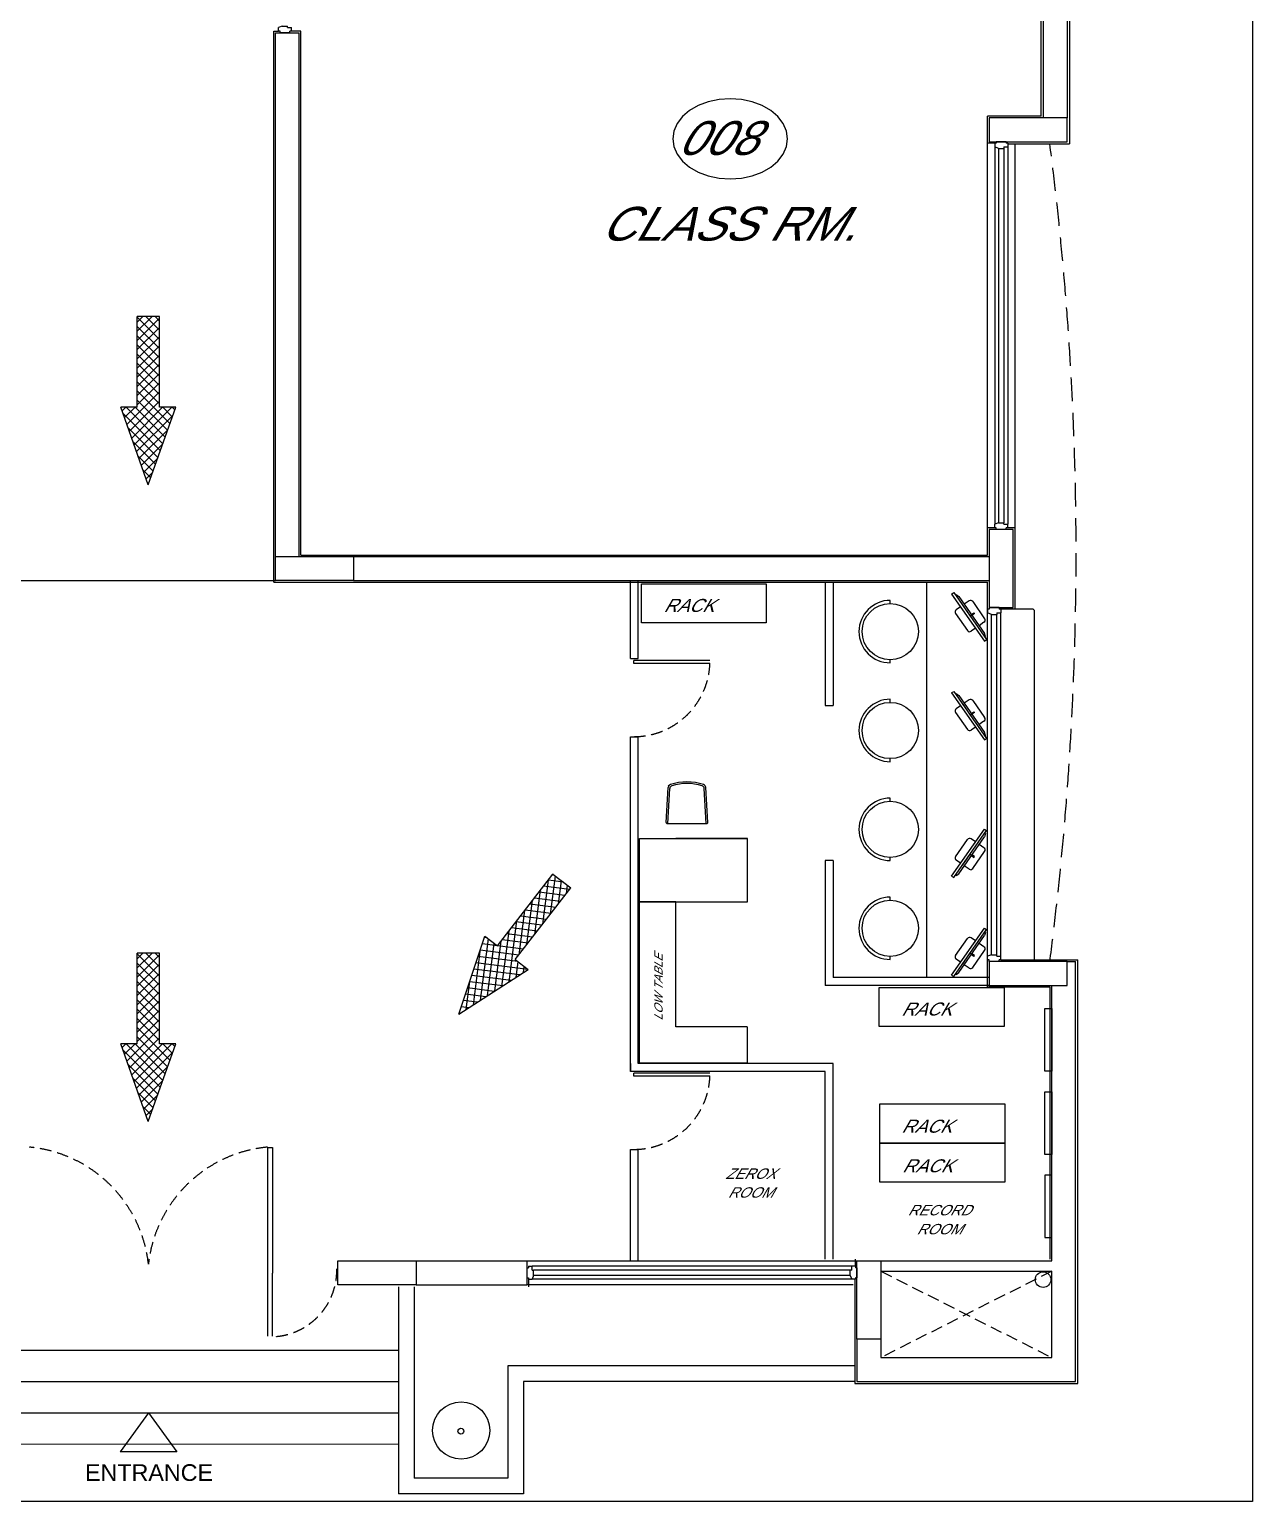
# Model space of a CAD drawing. Extents: x 681461 to 804584, y -183990 to -115925.
# Drawn here: x 691483 to 703228, y -183990 to -169848 of the extents above; entities that cross this region are included whole.
import ezdxf
from ezdxf.enums import TextEntityAlignment as Align

# ---------------------------------------------------------------- set-up
doc = ezdxf.new("R2010")
doc.units = 0
doc.header["$LTSCALE"] = 900
doc.linetypes.add('HIDDEN', pattern=[0.375, 0.25, -0.125])
doc.linetypes.add('HIDDEN2', pattern=[0.1875, 0.125, -0.0625])
doc.layers.get('0').update_dxf_attribs({"color": 1, "linetype": 'CONTINUOUS'})
for name, color, linetype in [('1', 7, 'CONTINUOUS'), ('2', 7, 'CONTINUOUS'), ('COL', 6, 'CONTINUOUS'), ('DIM', 5, 'CONTINUOUS'), ('DOOR', 163, 'CONTINUOUS'), ('PLA', 9, 'CONTINUOUS'), ('TEXT', 2, 'CONTINUOUS'), ('TXT1', 6, 'CONTINUOUS'), ('WALL', 1, 'CONTINUOUS')]:
    doc.layers.add(name, color=color, linetype=linetype)
doc.styles.add('ROMANS', font='arial.ttf')

# ---------------------------------------------------------------- blocks, each defined once
blk = doc.blocks.new('REDFRAME')
at = {"layer": '1', "linetype": 'BYBLOCK'}
for p, q in [((-95, 0), (-95, -15)), ((-95, 0), (0, 0)), ((0, 0), (0, -15)), ((-110, -15), (-110, -50)), ((-110, -15), (-95, -15)), ((-110, -15), (-110, -50)), ((-72, -50), (-110, -50)), ((-72, -50), (-72, -65)), ((-22, -65), (-72, -65)), ((-22, -65), (15, -50)), ((0, -15), (15, -15)), ((15, -15), (15, -50))]:
    blk.add_line(p, q, dxfattribs=at)
blk = doc.blocks.new('CHA')
at = {"layer": '1', "linetype": 'CONTINUOUS'}
for p, q in [((-0.225, 0), (-0.25, 0)), ((0.25, 0), (0.225, 0))]:
    blk.add_line(p, q, dxfattribs=at)
blk.add_circle((0, 0), 0.225, dxfattribs=at)
blk.add_arc((0, 0), 0.25, 180, 0, dxfattribs=at)
blk = doc.blocks.new('*X73')
at = {"layer": 'DOOR', "color": 3, "linetype": 'CONTINUOUS'}
for p, q in [((692516, -172662), (692573, -172606)), ((692516, -172751), (692661, -172606)), ((692732, -172826), (692516, -172610)), ((692516, -172839), (692732, -172623)), ((692732, -172738), (692601, -172606)), ((692732, -172649), (692689, -172606)), ((692732, -172914), (692516, -172698)), ((692516, -172927), (692732, -172711)), ((692732, -173003), (692516, -172787)), ((692516, -173016), (692732, -172800)), ((692732, -173091), (692516, -172875)), ((692516, -173104), (692732, -172888)), ((692732, -173180), (692516, -172964)), ((692516, -173192), (692732, -172976)), ((692732, -173268), (692516, -173052)), ((692516, -173281), (692732, -173065)), ((692732, -173356), (692516, -173140)), ((692516, -173369), (692732, -173153)), ((692732, -173445), (692516, -173229)), ((692420, -173643), (692732, -173330)), ((692516, -173458), (692732, -173242)), ((692832, -173633), (692516, -173317)), ((692374, -173512), (692409, -173477)), ((692397, -173577), (692497, -173477)), ((692763, -173829), (692411, -173477)), ((692443, -173708), (692732, -173418)), ((692466, -173773), (692762, -173477)), ((692489, -173839), (692851, -173477)), ((692786, -173764), (692500, -173477)), ((692809, -173698), (692516, -173406)), ((692855, -173568), (692765, -173477)), ((692879, -173502), (692853, -173477)), ((692740, -173894), (692383, -173537)), ((692512, -173904), (692859, -173557)), ((692717, -173960), (692431, -173674)), ((692535, -173969), (692811, -173693)), ((692694, -174025), (692479, -173810)), ((692558, -174035), (692763, -173830)), ((692671, -174090), (692527, -173947)), ((692648, -174156), (692576, -174083)), ((692581, -174100), (692715, -173967)), ((692604, -174165), (692666, -174103)), ((692625, -174221), (692624, -174220))]:
    blk.add_line(p, q, dxfattribs=at)
blk = doc.blocks.new('*X74')
at = {"layer": 'DOOR', "color": 3, "linetype": 'CONTINUOUS'}
for p, q in [((692516, -178778), (692573, -178722)), ((692516, -178867), (692661, -178722)), ((692732, -178942), (692516, -178726)), ((692516, -178955), (692732, -178739)), ((692732, -178854), (692601, -178722)), ((692732, -178765), (692689, -178722)), ((692732, -179030), (692516, -178814)), ((692516, -179043), (692732, -178827)), ((692732, -179119), (692516, -178903)), ((692516, -179132), (692732, -178916)), ((692732, -179207), (692516, -178991)), ((692516, -179220), (692732, -179004)), ((692732, -179296), (692516, -179080)), ((692516, -179308), (692732, -179092)), ((692732, -179384), (692516, -179168)), ((692516, -179397), (692732, -179181)), ((692732, -179472), (692516, -179256)), ((692516, -179485), (692732, -179269)), ((692420, -179759), (692732, -179446)), ((692732, -179561), (692516, -179345)), ((692516, -179574), (692732, -179358)), ((692832, -179749), (692516, -179433)), ((692374, -179628), (692409, -179593)), ((692397, -179693), (692497, -179593)), ((692763, -179945), (692411, -179593)), ((692443, -179824), (692732, -179534)), ((692466, -179889), (692762, -179593)), ((692489, -179955), (692851, -179593)), ((692786, -179880), (692500, -179593)), ((692809, -179814), (692516, -179522)), ((692855, -179684), (692765, -179593)), ((692879, -179618), (692853, -179593)), ((692740, -180010), (692383, -179653)), ((692512, -180020), (692859, -179673)), ((692717, -180076), (692431, -179790)), ((692535, -180085), (692811, -179809)), ((692694, -180141), (692479, -179926)), ((692558, -180151), (692763, -179946)), ((692671, -180206), (692527, -180063)), ((692581, -180216), (692715, -180083)), ((692648, -180272), (692576, -180199)), ((692604, -180281), (692666, -180219)), ((692625, -180337), (692624, -180336))]:
    blk.add_line(p, q, dxfattribs=at)
blk = doc.blocks.new('*X76')
at = {"layer": 'DOOR', "color": 3, "linetype": 'CONTINUOUS'}
for p, q in [((696412, -178444), (696466, -178020)), ((696610, -178039), (696466, -178021)), ((696488, -178346), (696534, -177981)), ((696512, -177964), (696510, -177964)), ((696563, -178248), (696592, -178026)), ((696336, -178541), (696391, -178118)), ((696625, -178168), (696377, -178136)), ((696670, -178110), (696421, -178078)), ((696639, -178151), (696649, -178070)), ((696185, -178737), (696240, -178313)), ((696492, -178340), (696244, -178308)), ((696261, -178639), (696315, -178216)), ((696537, -178282), (696288, -178250)), ((696581, -178225), (696333, -178193)), ((696089, -178997), (696164, -178411)), ((696404, -178454), (696155, -178422)), ((696448, -178397), (696200, -178365)), ((695814, -179174), (695890, -178584)), ((695880, -178576), (695850, -178572)), ((695952, -179085), (696013, -178607)), ((696020, -179041), (696089, -178509)), ((696271, -178626), (696022, -178594)), ((696315, -178569), (696067, -178537)), ((696360, -178512), (696111, -178480)), ((695746, -179219), (695815, -178681)), ((696173, -178803), (695790, -178754)), ((696182, -178741), (695810, -178693)), ((695977, -178652), (695830, -178633)), ((695883, -179130), (695947, -178628)), ((696227, -178684), (695978, -178652)), ((696191, -178931), (695751, -178875)), ((696270, -178878), (695771, -178814)), ((696158, -178952), (696177, -178806)), ((696226, -178908), (696234, -178850)), ((695677, -179263), (695712, -178993)), ((696028, -179036), (695711, -178996)), ((696109, -178984), (695731, -178935)), ((695784, -179194), (695651, -179177)), ((695865, -179141), (695671, -179116)), ((695947, -179089), (695691, -179056)), ((695608, -179307), (695609, -179305)), ((695621, -179299), (695611, -179298)), ((695702, -179246), (695631, -179237))]:
    blk.add_line(p, q, dxfattribs=at)

msp = doc.modelspace()

# ---------------------------------------------------------------- linework, layer by layer
at = {"color": 1, "linetype": 'CONTINUOUS'}
for p, q in [((697597.958, -177466.284), (697617.127, -177129.31)), ((697612.381, -177476.852), (697631.516, -177140.473)), ((697982.333, -177476.852), (697963.198, -177140.473)), ((697996.756, -177466.284), (697977.587, -177129.31)), ((697607.942, -177476.852), (697986.772, -177476.852)), ((697340.057, -177619.398), (698374.49, -177619.398)), ((697340.057, -178229.398), (697340.057, -177619.398)), ((698379.49, -178229.398), (698379.49, -177619.398)), ((697340.057, -178229.398), (698379.49, -178229.398))]:
    msp.add_line(p, q, dxfattribs=at)
for centre, radius, start, end in [((697647.079, -177131.014), 30, 108.267756, 176.7442165), ((697627.873, -177116.49), 10, 109.838011, 176.7442165), ((697661.468, -177142.177), 30, 107.0136264, 176.7442165), ((697797.357, -177586.273), 509.421, 71.732244, 108.267756), ((697797.357, -177586.273), 494.421, 72.9863736, 107.0136264), ((697933.246, -177142.177), 30, 3.2557835, 72.9863736), ((697947.636, -177131.014), 30, 3.2557835, 71.732244), ((697607.942, -177466.852), 10, 176.7442165, 270), ((697986.772, -177466.852), 10, 270, 3.2557835)]:
    msp.add_arc(centre, radius, start, end, dxfattribs=at)
at = {"layer": '2', "color": 30, "linetype": 'CONTINUOUS'}
for p, q in [((700338.443, -175272.393), (700358.776, -175258.223)), ((700338.443, -175272.393), (700652.892, -175723.637)), ((700358.776, -175258.223), (700673.226, -175709.468)), ((700383.077, -175276.83), (700375.447, -175282.147)), ((700383.077, -175276.83), (700407.378, -175295.437)), ((700407.378, -175295.437), (700655.143, -175650.987)), ((700506.069, -175338.41), (700459.795, -175370.656)), ((700540.873, -175344.628), (700655.218, -175508.717)), ((700376.784, -175458.973), (700491.129, -175623.062)), ((700424.202, -175395.459), (700383.002, -175424.169)), ((700444.535, -175381.29), (700516.001, -175483.845)), ((700516.001, -175483.845), (700559.583, -175453.475)), ((700567.133, -175600.57), (700525.933, -175629.28)), ((700649, -175543.521), (700602.726, -175575.767)), ((700652.892, -175723.637), (700673.226, -175709.468)), ((700664.184, -175680.227), (700655.143, -175650.987)), ((700664.184, -175680.227), (700656.555, -175685.544)), ((700338.443, -176222.393), (700358.776, -176208.223)), ((700358.776, -176208.223), (700673.226, -176659.468)), ((700338.443, -176222.393), (700652.892, -176673.637)), ((700383.077, -176226.83), (700375.447, -176232.147)), ((700424.202, -176345.459), (700383.002, -176374.169)), ((700383.077, -176226.83), (700407.378, -176245.437)), ((700407.378, -176245.437), (700655.143, -176600.987)), ((700444.535, -176331.29), (700516.001, -176433.845)), ((700506.069, -176288.41), (700459.795, -176320.656)), ((700540.873, -176294.628), (700655.218, -176458.717)), ((700376.784, -176408.973), (700491.129, -176573.062)), ((700516.001, -176433.845), (700559.583, -176403.475)), ((700567.133, -176550.57), (700525.933, -176579.28)), ((700649, -176493.521), (700602.726, -176525.767)), ((700664.184, -176630.227), (700655.143, -176600.987)), ((700664.184, -176630.227), (700656.555, -176635.544)), ((700652.892, -176673.637), (700673.226, -176659.468)), ((700338.443, -177981.594), (700652.892, -177530.35)), ((700358.776, -177995.764), (700673.226, -177544.519)), ((700407.378, -177958.55), (700655.143, -177603)), ((700652.892, -177530.35), (700673.226, -177544.519)), ((700664.184, -177573.759), (700655.143, -177603)), ((700664.184, -177573.759), (700656.555, -177568.443)), ((700376.784, -177795.013), (700491.129, -177630.924)), ((700567.133, -177653.416), (700525.933, -177624.706)), ((700540.873, -177909.359), (700655.218, -177745.27)), ((700649, -177710.465), (700602.726, -177678.219)), ((700424.202, -177858.528), (700383.002, -177829.818)), ((700444.535, -177872.697), (700516.001, -177770.141)), ((700506.069, -177915.576), (700459.795, -177883.33)), ((700516.001, -177770.141), (700559.583, -177800.512)), ((700338.443, -177981.594), (700358.776, -177995.764)), ((700383.077, -177977.157), (700375.447, -177971.84)), ((700383.077, -177977.157), (700407.378, -177958.55)), ((700338.443, -178931.594), (700652.892, -178480.35)), ((700358.776, -178945.764), (700673.226, -178494.519)), ((700376.784, -178745.013), (700491.129, -178580.924)), ((700407.378, -178908.55), (700655.143, -178553)), ((700567.133, -178603.416), (700525.933, -178574.706)), ((700652.892, -178480.35), (700673.226, -178494.519)), ((700664.184, -178523.759), (700655.143, -178553)), ((700664.184, -178523.759), (700656.555, -178518.443)), ((700444.535, -178822.697), (700516.001, -178720.141)), ((700516.001, -178720.141), (700559.583, -178750.512)), ((700540.873, -178859.359), (700655.218, -178695.27)), ((700649, -178660.465), (700602.726, -178628.219)), ((700424.202, -178808.528), (700383.002, -178779.818)), ((700506.069, -178865.576), (700459.795, -178833.33)), ((700338.443, -178931.594), (700358.776, -178945.764)), ((700383.077, -178927.157), (700375.447, -178921.84)), ((700383.077, -178927.157), (700407.378, -178908.55))]:
    msp.add_line(p, q, dxfattribs=at)
for points in [[(700552.714, -175452.095), (700558.44, -175460.312), (700534.094, -175477.278), (700528.368, -175469.061)], [(700552.714, -176402.095), (700558.44, -176410.312), (700534.094, -176427.278), (700528.368, -176419.061)], [(700552.714, -177801.892), (700558.44, -177793.674), (700534.094, -177776.709), (700528.368, -177784.926)], [(700552.714, -178751.892), (700558.44, -178743.674), (700534.094, -178726.709), (700528.368, -178734.926)]]:
    msp.add_lwpolyline(points, close=True, dxfattribs=at)
for centre, start, end in [((700520.362, -175358.921), 34.8706824, 124.8706824), ((700397.295, -175444.68), 124.8706824, 214.8706824), ((700511.64, -175608.769), 214.8706824, 304.8706824), ((700634.707, -175523.01), 304.8706824, 34.8706824), ((700520.362, -176308.921), 34.8706824, 124.8706824), ((700397.295, -176394.68), 124.8706824, 214.8706824), ((700634.707, -176473.01), 304.8706824, 34.8706824), ((700511.64, -176558.769), 214.8706824, 304.8706824), ((700511.64, -177645.218), 55.1293176, 145.1293176), ((700634.707, -177730.976), 325.1293176, 55.1293176), ((700397.295, -177809.306), 145.1293176, 235.1293176), ((700520.362, -177895.065), 235.1293176, 325.1293176), ((700511.64, -178595.218), 55.1293176, 145.1293176), ((700397.295, -178759.306), 145.1293176, 235.1293176), ((700634.707, -178680.976), 325.1293176, 55.1293176), ((700520.362, -178845.065), 235.1293176, 325.1293176)]:
    msp.add_arc(centre, 25, start, end, dxfattribs=at)
at = {"layer": 'COL'}
for points in [[(700699.489, -170926.993), (701449.489, -170926.993), (701449.489, -170696.993), (700699.489, -170696.993)], [(700929.489, -175401.993), (700929.489, -174651.993), (700699.489, -174651.993), (700699.489, -175401.993)], [(695196.01, -181676.993), (695196.01, -181906.993), (694446.01, -181906.993), (694446.01, -181676.993)], [(699429.49, -181676.785), (699659.49, -181676.785), (699659.49, -182428.778), (699429.49, -182428.778)]]:
    msp.add_lwpolyline(points, close=True, dxfattribs=at)
at = {"layer": 'COL', "color": 6}
msp.add_lwpolyline([(693844.49, -174911.994), (694594.49, -174911.994), (694594.49, -175141.994), (693844.49, -175141.994)], close=True, dxfattribs=at)
at = {"layer": 'COL'}
msp.add_circle((695629.258, -183306.993), 275, dxfattribs=at)
at = {"layer": 'DIM'}
for centre, radius in [((701216.787, -181857.918), 75), ((695626.01, -183313.724), 28.125)]:
    msp.add_circle(centre, radius, dxfattribs=at)
at = {"layer": 'DOOR', "color": 7}
for p, q in [((701449.491, -168146.774), (701449.491, -170696.993)), ((701219.491, -170696.993), (701219.491, -168376.774)), ((693844.49, -174911.994), (693844.49, -169880.437)), ((694074.49, -174911.994), (694074.49, -169880.437)), ((694594.49, -174911.993), (700699.49, -174911.993)), ((694594.49, -175141.993), (700699.49, -175141.993)), ((697254.49, -175891.993), (697329.49, -175891.993)), ((699124.49, -176341.993), (699199.49, -176341.993)), ((697254.49, -176641.993), (697329.49, -176641.993)), ((701529.49, -182836.993), (701529.49, -178801.993)), ((701299.49, -181676.993), (701299.49, -179031.993)), ((695196.01, -181676.993), (696259.49, -181676.875)), ((699659.49, -181676.993), (701299.491, -181676.993)), ((699659.49, -181776.993), (701299.49, -181776.993)), ((701299.49, -182606.993), (701299.49, -181776.993)), ((695196.01, -181906.774), (696259.49, -181906.774)), ((699429.49, -182428.778), (699429.49, -182836.993)), ((699659.49, -182428.778), (699659.49, -182606.993)), ((699659.49, -182606.993), (701299.49, -182606.993)), ((699429.49, -182836.993), (701529.49, -182836.993))]:
    msp.add_line(p, q, dxfattribs=at)
at = {"layer": 'DOOR', "color": 3, "linetype": 'BYBLOCK'}
for p, q in [((692516.49, -173477), (692516.49, -172606)), ((692732.49, -172606), (692516.49, -172606)), ((692732.49, -173477), (692732.49, -172606)), ((692624.49, -174222), (692361.49, -173477)), ((692516.49, -173477), (692361.49, -173477)), ((692624.49, -174222), (692887.49, -173477)), ((692887.49, -173477), (692732.49, -173477)), ((691404.49, -175141.994), (693844.49, -175141.994)), ((695977.89, -178652.093), (696510.55, -177962.953)), ((696510.55, -177962.953), (696681.45, -178095.047)), ((696148.79, -178784.188), (696681.45, -178095.047)), ((695607.736, -179307.589), (695855.253, -178557.303)), ((695855.253, -178557.303), (695977.89, -178652.093)), ((692516.49, -179593), (692516.49, -178722)), ((692732.49, -178722), (692516.49, -178722)), ((692732.49, -179593), (692732.49, -178722)), ((695607.736, -179307.589), (696271.427, -178878.978)), ((696148.79, -178784.188), (696271.427, -178878.978)), ((692624.49, -180338), (692361.49, -179593)), ((692516.49, -179593), (692361.49, -179593)), ((692624.49, -180338), (692887.49, -179593)), ((692887.49, -179593), (692732.49, -179593))]:
    msp.add_line(p, q, dxfattribs=at)
at = {"layer": 'DOOR', "color": 1}
for p, q in [((697254.49, -175891.993), (697254.49, -175141.993)), ((697329.49, -175891.993), (697329.49, -175141.993)), ((699124.49, -175156.993), (699124.49, -176341.993)), ((699199.49, -175156.993), (699199.49, -176341.993)), ((697254.49, -179856.993), (697254.49, -176641.993)), ((697254.49, -176641.993), (697329.49, -176641.993)), ((697329.49, -179781.993), (697329.49, -176641.993)), ((699199.49, -177831.993), (699124.49, -177831.993)), ((699124.49, -177831.993), (699124.49, -179031.993)), ((699199.49, -177831.993), (699199.49, -178956.993)), ((700699.49, -179031.993), (699124.49, -179031.993)), ((700699.49, -178956.993), (699199.49, -178956.993)), ((699124.49, -179856.993), (697254.49, -179856.993)), ((699199.49, -179781.993), (697329.49, -179781.993)), ((699124.49, -181661.774), (699124.49, -179856.993)), ((699199.49, -181661.774), (699199.49, -179781.993)), ((699124.49, -181661.774), (699124.49, -180456.993)), ((697254.49, -181676.875), (697254.49, -180606.993)), ((697254.49, -180606.993), (697329.49, -180606.993)), ((697329.49, -181676.875), (697329.49, -180606.993))]:
    msp.add_line(p, q, dxfattribs=at)
at = {"layer": 'DOOR', "color": 85}
for p, q in [((700099.49, -178956.993), (700099.49, -175156.993)), ((696259.49, -181676.875), (699429.49, -181676.875))]:
    msp.add_line(p, q, dxfattribs=at)
at = {"layer": 'DOOR'}
for p, q in [((697286.34, -175938.658), (697286.34, -175910.25)), ((698018.083, -175910.25), (697286.34, -175910.25)), ((698017.532, -175938.658), (697286.34, -175938.658)), ((697286.34, -179903.658), (697286.34, -179875.25)), ((698018.083, -179875.25), (697286.34, -179875.25)), ((698017.532, -179903.658), (697286.34, -179903.658)), ((693768.556, -180587.968), (693768.556, -182402.577)), ((693768.556, -180587.968), (693818.556, -180587.968)), ((693818.556, -180587.968), (693818.556, -181794.493)), ((693818.611, -182402.579), (693818.556, -181794.491))]:
    msp.add_line(p, q, dxfattribs=at)
at = {"layer": 'DOOR', "color": 30, "linetype": 'BYBLOCK'}
for p, q in [((698379.49, -177619.398), (697690.057, -177619.398)), ((697690.057, -178229.398), (697340.057, -178229.398)), ((697690.057, -178229.398), (697340.057, -178229.398)), ((697340.057, -179779.398), (697340.057, -178229.398)), ((697690.057, -179429.398), (697690.057, -178229.398)), ((698374.49, -179429.398), (697690.057, -179429.398)), ((698374.49, -179429.398), (698374.49, -179779.398)), ((697254.49, -179781.993), (697254.49, -179856.993)), ((698374.49, -179779.398), (697340.057, -179779.398))]:
    msp.add_line(p, q, dxfattribs=at)
at = {"layer": 'DOOR', "color": 222, "linetype": 'BYBLOCK'}
msp.add_lwpolyline([(681460.991, -120785.896), (703227.991, -120785.896), (703227.991, -183989.95), (681460.991, -183989.95)], close=True, dxfattribs=at)
at = {"layer": 'DOOR', "color": 4, "linetype": 'BYBLOCK'}
msp.add_lwpolyline([(697661.327, -170899), (697671.914, -170973.915), (697703.269, -171045.95), (697754.187, -171112.339), (697822.711, -171170.529), (697906.208, -171218.284), (698001.469, -171253.77), (698104.832, -171275.622), (698212.327, -171283), (698319.822, -171275.622), (698423.186, -171253.77), (698518.446, -171218.284), (698601.943, -171170.529), (698670.467, -171112.339), (698721.385, -171045.95), (698752.74, -170973.915), (698763.327, -170899), (698752.74, -170824.085), (698721.385, -170752.05), (698670.467, -170685.661), (698601.943, -170627.471), (698518.446, -170579.716), (698423.186, -170544.23), (698319.822, -170522.378), (698212.327, -170515), (698104.832, -170522.378), (698001.469, -170544.23), (697906.208, -170579.716), (697822.711, -170627.471), (697754.187, -170685.661), (697703.269, -170752.05), (697671.914, -170824.085)], close=True, dxfattribs=at)
at = {"layer": 'DOOR', "color": 85}
for points in [[(697359.12, -175547.816), (697359.12, -175172.816), (698559.12, -175172.816), (698559.12, -175547.816)], [(699641.985, -179425.029), (699641.985, -179050.029), (700841.985, -179050.029), (700841.985, -179425.029)], [(699649.906, -180545.713), (699649.906, -180170.713), (700849.906, -180170.713), (700849.906, -180545.713)], [(699649.906, -180920.713), (699649.906, -180545.713), (700849.906, -180545.713), (700849.906, -180920.713)]]:
    msp.add_lwpolyline(points, close=True, dxfattribs=at)
at = {"layer": 'DOOR', "color": 30, "linetype": 'BYBLOCK'}
for points in [[(701233.43, -179254.384), (701299.49, -179254.384), (701299.49, -179854.384), (701233.43, -179854.384)], [(701233.43, -180054.384), (701299.49, -180054.384), (701299.49, -180654.384), (701233.43, -180654.384)], [(701233.43, -181454.384), (701299.49, -181454.384), (701299.49, -180854.384), (701233.43, -180854.384)]]:
    msp.add_lwpolyline(points, close=True, dxfattribs=at)
at = {"layer": 'DOOR', "linetype": 'HIDDEN2'}
for points in [[(692626.01, -181708.352, 0.355433223), (691483.463, -180585.315), (691483.463, -180587.968)], [(692626.01, -181708.352, -0.355433223), (693768.556, -180585.315), (693768.556, -180587.968)], [(694433.999, -181736.208, -0.400913941), (693855.021, -182403.917), (693855.021, -182402.579)]]:
    msp.add_lwpolyline(points, format="xyb", dxfattribs=at)
for centre in [(697286.34, -175910.25), (697286.34, -179875.25)]:
    msp.add_arc(centre, 731.743, 270, 0, dxfattribs=at)
at = {"layer": 'PLA', "linetype": 'BYBLOCK'}
for p, q in [((701469.491, -168131.774), (701469.491, -170946.993)), ((701199.491, -170681.993), (701199.491, -168396.774)), ((700684.49, -174896.993), (700684.49, -170681.993)), ((701199.491, -170681.993), (700684.49, -170681.993)), ((700751.99, -170941.993), (700684.49, -170941.993)), ((700876.99, -170946.993), (701469.491, -170946.993)), ((700949.49, -175416.993), (700949.49, -170946.993)), ((700751.989, -174636.993), (700684.49, -174636.993)), ((700949.49, -174636.993), (700876.989, -174636.993)), ((694089.49, -174896.993), (700684.49, -174896.993)), ((693829.49, -175156.993), (700684.49, -175156.993)), ((700684.49, -179046.993), (700684.49, -175156.993)), ((701114.49, -175416.993), (700794.49, -175416.993)), ((701134.49, -178786.993), (701134.49, -175436.993)), ((700809.49, -178786.993), (701549.49, -178786.993)), ((701549.49, -182856.993), (701549.49, -178786.993)), ((701284.479, -179046.993), (700684.49, -179046.993)), ((701284.479, -181661.774), (701284.479, -179046.993)), ((699409.49, -182856.993), (701549.49, -182856.993))]:
    msp.add_line(p, q, dxfattribs=at)
at = {"layer": 'PLA'}
for p, q in [((693829.49, -175156.993), (693829.49, -169865.437)), ((693829.49, -169865.437), (693874.49, -169865.437)), ((694089.49, -169865.437), (693999.49, -169865.437)), ((694089.49, -174896.993), (694089.49, -169865.437))]:
    msp.add_line(p, q, dxfattribs=at)
at = {"layer": 'PLA', "color": 6}
msp.add_lwpolyline([(701449.49, -178801.993), (700699.49, -178801.993), (700699.49, -179031.993), (701449.49, -179031.993)], close=True, dxfattribs=at)
at = {"layer": 'PLA', "linetype": 'BYBLOCK'}
for start in [90, 0]:
    msp.add_arc((701114.49, -175436.993), 20, start, 90, dxfattribs=at)
at = {"layer": 'TXT1'}
for p, q in [((692626.01, -183137.05), (692353.01, -183512.05)), ((692626.01, -183137.05), (692899.01, -183512.05)), ((692899.01, -183512.05), (692353.01, -183512.05))]:
    msp.add_line(p, q, dxfattribs=at)
at = {"layer": 'WALL'}
for p, q in [((693844.49, -169880.437), (694074.49, -169880.437)), ((701449.49, -178801.993), (701529.49, -178801.993)), ((696259.49, -181676.875), (696259.49, -181906.993))]:
    msp.add_line(p, q, dxfattribs=at)
at = {"layer": 'WALL', "color": 1, "linetype": 'BYBLOCK'}
for p, q in [((700766.99, -170941.993), (700751.99, -170941.993)), ((700751.99, -170941.993), (700751.99, -170976.993)), ((700766.99, -170926.993), (700766.99, -170941.993)), ((700861.99, -170926.993), (700766.99, -170926.993)), ((700861.99, -170926.993), (700861.99, -170941.993)), ((700876.99, -170941.993), (700861.99, -170941.993)), ((700876.99, -170941.993), (700876.99, -170976.993)), ((700876.99, -170941.993), (700876.99, -170976.993)), ((700788.99, -170991.993), (700751.99, -170976.993)), ((700788.99, -170991.993), (700838.99, -170991.993)), ((700838.99, -170976.993), (700838.99, -170991.993)), ((700838.99, -170976.993), (700876.99, -170976.993)), ((700788.989, -174586.993), (700751.989, -174601.993)), ((700751.989, -174636.993), (700751.989, -174601.993)), ((700766.989, -174636.993), (700751.989, -174636.993)), ((700766.989, -174651.993), (700766.989, -174636.993)), ((700861.989, -174651.993), (700766.989, -174651.993)), ((700788.989, -174586.993), (700838.989, -174586.993)), ((700838.989, -174601.993), (700838.989, -174586.993)), ((700838.989, -174601.993), (700876.989, -174601.993)), ((700876.989, -174636.993), (700861.989, -174636.993)), ((700861.989, -174651.993), (700861.989, -174636.993)), ((700876.989, -174636.993), (700876.989, -174601.993)), ((700876.989, -174636.993), (700876.989, -174601.993)), ((700699.49, -175416.993), (700684.49, -175416.993)), ((700684.49, -175416.993), (700684.49, -175451.993)), ((700721.49, -175466.993), (700684.49, -175451.993)), ((700794.49, -175401.993), (700699.49, -175401.993)), ((700699.49, -175401.993), (700699.49, -175416.993)), ((700721.49, -175466.993), (700771.49, -175466.993)), ((700771.49, -175451.993), (700809.49, -175451.993)), ((700771.49, -175451.993), (700771.49, -175466.993)), ((700794.49, -175401.993), (700794.49, -175416.993)), ((700809.49, -175416.993), (700794.49, -175416.993)), ((700809.49, -175416.993), (700809.49, -175451.993)), ((700809.49, -175416.993), (700809.49, -175451.993)), ((700721.49, -178736.994), (700684.49, -178751.994)), ((700684.49, -178786.994), (700684.49, -178751.994)), ((700721.49, -178736.994), (700771.49, -178736.994)), ((700771.49, -178751.994), (700771.49, -178736.994)), ((700771.49, -178751.994), (700809.49, -178751.994)), ((700809.49, -178786.994), (700809.49, -178751.994)), ((700809.49, -178786.994), (700809.49, -178751.994)), ((700699.49, -178786.994), (700684.49, -178786.994)), ((700699.49, -178801.994), (700699.49, -178786.994)), ((700794.49, -178801.994), (700699.49, -178801.994)), ((700794.49, -178801.994), (700794.49, -178786.994)), ((700809.49, -178786.994), (700794.49, -178786.994)), ((696259.49, -181744.493), (696259.49, -181839.493)), ((696259.49, -181744.493), (696274.49, -181744.493)), ((696259.49, -181839.493), (696274.49, -181839.493)), ((696274.49, -181729.493), (696274.49, -181744.493)), ((696274.49, -181729.493), (696309.49, -181729.493)), ((696274.49, -181729.493), (696309.49, -181729.493)), ((696274.49, -181839.493), (696274.49, -181854.493)), ((696274.49, -181854.493), (696309.49, -181854.493)), ((696309.49, -181767.493), (696309.49, -181729.493)), ((696309.49, -181767.493), (696324.49, -181767.493)), ((696324.49, -181817.493), (696309.49, -181854.493)), ((696324.49, -181817.493), (696324.49, -181767.493)), ((699379.49, -181767.493), (699364.49, -181767.493)), ((699364.49, -181817.493), (699364.49, -181767.493)), ((699364.49, -181817.493), (699379.49, -181854.493)), ((699414.49, -181729.493), (699379.49, -181729.493)), ((699414.49, -181729.493), (699379.49, -181729.493)), ((699379.49, -181767.493), (699379.49, -181729.493)), ((699414.49, -181854.493), (699379.49, -181854.493)), ((699414.49, -181729.493), (699414.49, -181744.493)), ((699429.49, -181744.493), (699414.49, -181744.493)), ((699429.49, -181839.493), (699414.49, -181839.493)), ((699414.49, -181839.493), (699414.49, -181854.493)), ((699429.49, -181744.493), (699429.49, -181839.493))]:
    msp.add_line(p, q, dxfattribs=at)
at = {"layer": 'WALL', "color": 8, "linetype": 'BYBLOCK'}
for p, q in [((700751.99, -170976.993), (700751.99, -174601.993)), ((700788.99, -170991.993), (700788.99, -174586.993)), ((700838.99, -170991.993), (700838.99, -174587.041)), ((700876.99, -170976.993), (700876.99, -174601.863)), ((700684.491, -178751.993), (700684.49, -175451.993)), ((700721.49, -178736.994), (700721.49, -175466.993)), ((700771.49, -178736.993), (700771.49, -175466.993)), ((700809.49, -178751.993), (700809.49, -175451.993)), ((696274.632, -181854.493), (696274.632, -181926.993)), ((699379.49, -181729.493), (696309.49, -181729.493)), ((699379.49, -181854.493), (696309.49, -181854.493)), ((699364.49, -181767.493), (696324.49, -181767.493)), ((699364.49, -181817.493), (696324.49, -181817.493)), ((695026.01, -181926.774), (695026.01, -183914.995)), ((695176.01, -181926.774), (695176.01, -183764.995)), ((699409.49, -181926.774), (699409.49, -182856.993)), ((690226.01, -182537.28), (695026.01, -182536.82)), ((696076.01, -182686.993), (696076.01, -183765.251)), ((699409.49, -182686.993), (696076.01, -182686.993)), ((690226.01, -182837.28), (695026.01, -182836.82)), ((696226.01, -182836.993), (696226.01, -183915.251)), ((699409.49, -182836.993), (696226.01, -182836.993)), ((690226.01, -183137.28), (695026.01, -183136.82)), ((690226.01, -183437.28), (695026.01, -183436.82)), ((696076.01, -183764.995), (695176.01, -183764.995)), ((696226.01, -183914.995), (695026.01, -183914.995))]:
    msp.add_line(p, q, dxfattribs=at)
at = {"layer": 'WALL', "color": 8}
for p, q in [((699414.49, -181729.493), (699414.49, -181661.993)), ((699409.49, -181854.493), (699409.49, -181926.993)), ((699394.348, -181906.993), (696259.49, -181906.993))]:
    msp.add_line(p, q, dxfattribs=at)
at = {"layer": 'WALL', "color": 9, "linetype": 'HIDDEN2'}
for p, q in [((699659.49, -181776.993), (701299.491, -182606.993)), ((701299.491, -181776.993), (699659.49, -182606.993))]:
    msp.add_line(p, q, dxfattribs=at)
at = {"layer": 'WALL', "color": 5, "linetype": 'HIDDEN'}
msp.add_arc((670837.814, -174876.67), 30695.93, 352.6448405, 7.3551595, dxfattribs=at)

# ---------------------------------------------------------------- block references
at = {"layer": '2', "color": 30, "linetype": 'CONTINUOUS', "xscale": -1200.001862648313, "yscale": -1200.001862648313, "zscale": 1000, "rotation": 89.97137178533984}
for p in [(699748.927, -175632.585), (699748.927, -176582.585), (699748.927, -177532.585), (699748.927, -178482.585)]:
    msp.add_blockref('CHA', p, dxfattribs=at)
at = {"layer": 'DOOR', "linetype": 'BYBLOCK', "rotation": 180}
msp.add_blockref('REDFRAME', (693889.49, -169880.437), dxfattribs=at)
at = {"layer": 'DOOR', "color": 3, "linetype": 'BYBLOCK'}
for name in ['*X73', '*X76', '*X74']:
    msp.add_blockref(name, (0, 0), dxfattribs=at)

# ---------------------------------------------------------------- texts
at = {"layer": '1', "color": 5, "linetype": 'CONTINUOUS', "style": 'ROMANS', "oblique": 30}
for p in [(697570.709, -175443.572), (699853.573, -179320.785), (699853.573, -180446.767), (699861.494, -180827.065)]:
    msp.add_text('RACK', height=125, dxfattribs=at).set_placement(p)
msp.add_text('LOW TABLE', height=80, rotation=90, dxfattribs=at).set_placement((697563.83, -179370.294))
at = {"layer": 'TEXT', "color": 4, "style": 'ROMANS', "oblique": 30}
msp.add_text('008', height=325, dxfattribs=at).set_placement((698079.851, -170890.715), align=Align.MIDDLE)
at = {"layer": 'TEXT', "color": 0, "style": 'ROMANS', "oblique": 30}
msp.add_text('CLASS RM.', height=325, dxfattribs=at).set_placement((698184.851, -171714.715), align=Align.MIDDLE)
at = {"layer": 'TEXT', "color": 30, "style": 'ROMANS', "oblique": 30}
for s, p in [('ZEROX', (698405.41, -180839.962)), ('ROOM', (698405.41, -181020.621)), ('RECORD', (700218.178, -181190.696)), ('ROOM', (700218.178, -181372.943))]:
    msp.add_text(s, height=100, dxfattribs=at).set_placement(p, align=Align.MIDDLE)
at = {"layer": 'TEXT', "style": 'ROMANS'}
msp.add_text('ENTRANCE ', height=160, dxfattribs=at).set_placement((692662.608, -183711.349), align=Align.MIDDLE)

doc.saveas('drawing.dxf')
